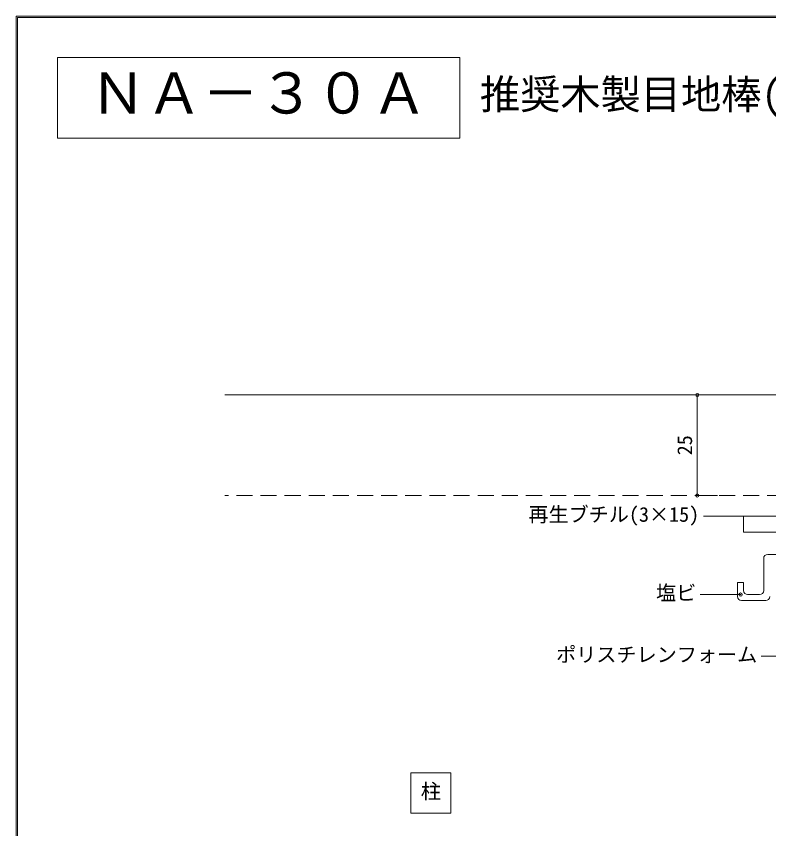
# Model space of a CAD drawing. Units: millimetres at full size, sheet at 1:2; details may follow other scales. Extents: x -891 to 891, y -194 to 194.
# Drawn here: x 330.3 to 517.4, y -7.9 to 194.2 of the extents above; entities that cross this region are included whole.
import ezdxf
from ezdxf.enums import TextEntityAlignment as Align

# ---------------------------------------------------------------- set-up
doc = ezdxf.new("R2010")
doc.units = ezdxf.units.MM
doc.header["$LTSCALE"] = 2
doc.header["$PDMODE"] = 32
doc.header["$PDSIZE"] = 0.8
doc.linetypes.add('DASHED2', pattern=[3, 2, -1])
doc.layers.add('0-0_', color=7, linetype='Continuous', lineweight=9)
doc.layers.add('1-0_', color=5, linetype='Continuous', lineweight=9)
doc.styles.add('ＭＳ ゴシック', font='')
doc.styles.get('ＭＳ ゴシック').set_extended_font_data('MS Gothic')

msp = doc.modelspace()

# ---------------------------------------------------------------- linework, layer by layer
at = {"layer": '0-0_'}
for p, q in [((330.56, 193.9), (890.56, 193.9)), ((330.56, -193.9), (330.56, 193.9))]:
    msp.add_line(p, q, dxfattribs=at)
msp.add_lwpolyline([(890.84, 194.18), (330.28, 194.18), (330.28, -194.18)], dxfattribs=at)
msp.add_lwpolyline([(340.56, 183.9), (340.56, 163.9), (440.56, 163.9), (440.56, 183.9)], close=True, dxfattribs=at)
at = {"layer": '1-0_', "color": 7}
for p, q in [((528.01, 100), (382.11, 100)), ((499.61, 100), (504.61, 100)), ((499.61, 75), (499.61, 100)), ((499.61, 75), (504.61, 75)), ((501.11, 69.857), (521.11, 69.857)), ((511.11, 65.857), (511.11, 69.857)), ((511.11, 65.857), (559.91, 65.857)), ((516.11, 59.357), (516.11, 51.357)), ((521.61, 60.357), (517.11, 60.357)), ((511.11, 53.357), (509.61, 53.357)), ((509.61, 49.857), (509.61, 53.357)), ((511.11, 51.357), (511.11, 53.357)), ((500.36, 50.357), (510.36, 50.357)), ((510.61, 48.857), (516.61, 48.857)), ((512.11, 50.357), (515.11, 50.357)), ((515.51, 35), (535.51, 35))]:
    msp.add_line(p, q, dxfattribs=at)
at = {"layer": '1-0_', "color": 7, "linetype": 'DASHED2'}
msp.add_line((839.01, 75), (382.11, 75), dxfattribs=at)
at = {"layer": '1-0_', "color": 7}
msp.add_lwpolyline([(428.36, -4), (438.36, -4), (438.36, 6), (428.36, 6)], close=True, dxfattribs=at)
for centre, start, end in [((517.11, 59.357), 90, 180), ((512.11, 51.357), 180, 270), ((515.11, 51.357), 270, 0), ((510.61, 49.857), 180, 270), ((516.61, 49.857), 270, 360)]:
    msp.add_arc(centre, 1, start, end, dxfattribs=at)
for p in [(499.61, 100), (499.61, 75)]:
    msp.add_point(p, dxfattribs=at)
at = {"layer": '1-0_', "color": 2}
msp.add_point((510.36, 50.357), dxfattribs=at)

# ---------------------------------------------------------------- texts
at = {"layer": '0-0_', "style": 'ＭＳ ゴシック'}
for s, height, p in [('ＮＡ－３０Ａ', 10.26, (348.56, 166.9)), ('推奨木製目地棒(現場調達)：25×25×20', 7.331, (445.56, 168.9))]:
    msp.add_text(s, height=height, dxfattribs=at).set_placement(p, align=Align.BOTTOM_LEFT)
at = {"layer": '1-0_', "color": 7, "style": 'ＭＳ ゴシック'}
msp.add_text('25', height=3.666, rotation=90, dxfattribs=at).set_placement((499.41, 85), align=Align.BOTTOM_LEFT)
for s, p in [('再生ブチル(3×15)', (457.61, 67.357)), ('塩ビ', (489.36, 47.857)), ('ポリスチレンフォーム', (464.51, 32.5)), ('柱', (430.86, -1.5))]:
    msp.add_text(s, height=3.666, dxfattribs=at).set_placement(p, align=Align.BOTTOM_LEFT)

doc.saveas('drawing.dxf')
